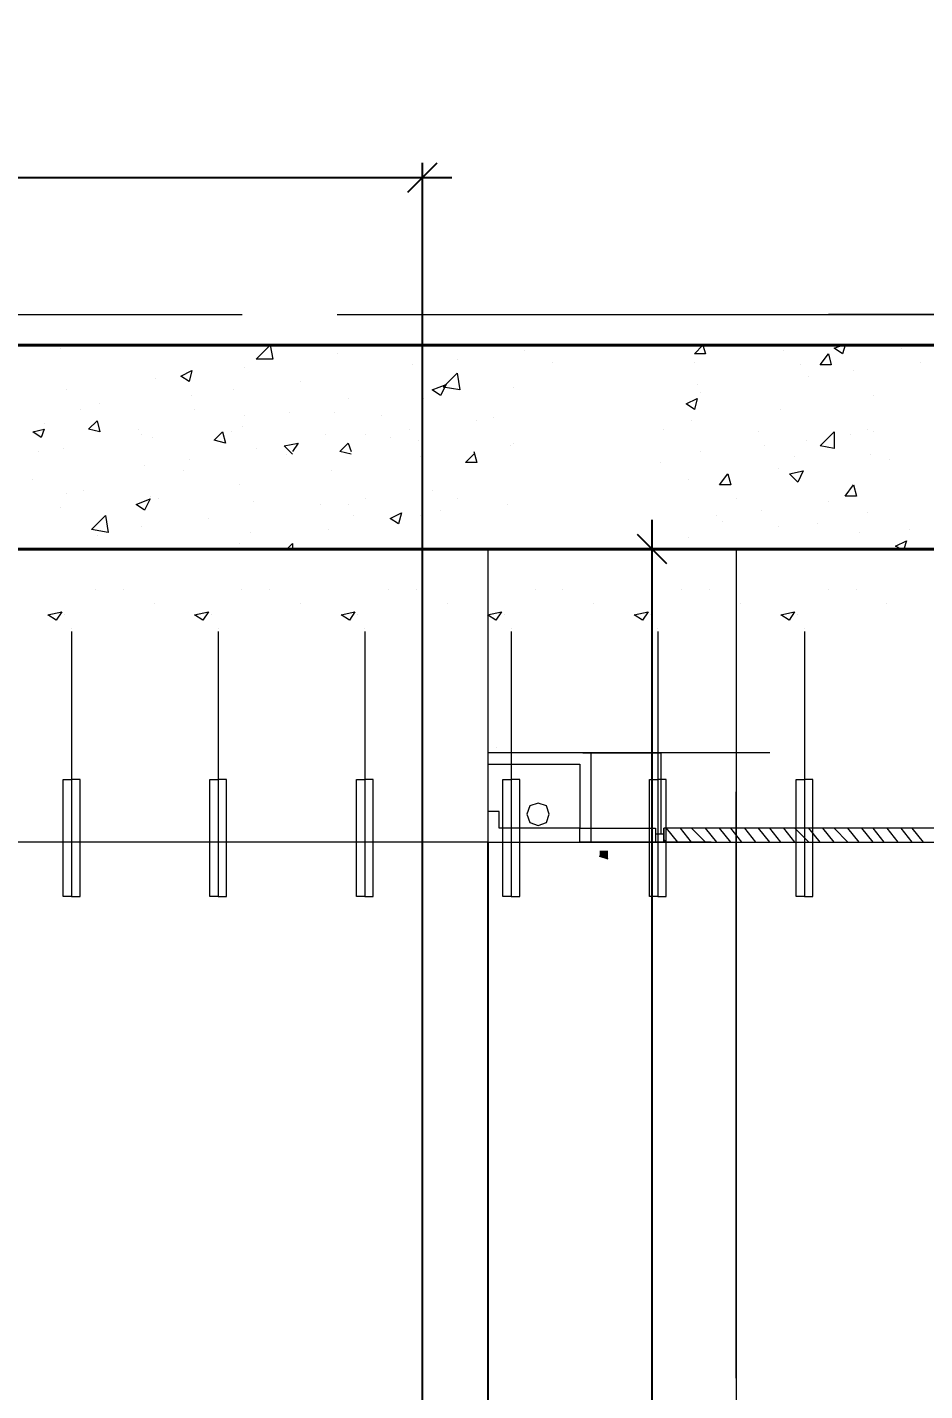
# Model space of a CAD drawing. Header units: millimetres. Extents: x 182 to 575, y -105 to 95.
# Drawn here: x 374.089 to 375.62, y -0.211 to 2.115 of the extents above; entities that cross this region are included whole.
import ezdxf

# ---------------------------------------------------------------- set-up
doc = ezdxf.new("R2010")
doc.units = ezdxf.units.MM
doc.header["$MEASUREMENT"] = 0
doc.layers.add('PDF_Geometry', color=7, linetype='Continuous')
doc.layers.add('PDF_Solid Fills', color=7, linetype='Continuous')
doc.styles.add('SIMPLEX', font='simplex', dxfattribs={"height": 0.2})
doc.dimstyles.new('SA-25', dxfattribs={"dimtxt": 0.05, "dimasz": 0.05, "dimexe": 0.025, "dimexo": 0.05, "dimgap": 0.025, "dimtad": 1, "dimzin": 4, "dimdsep": 46, "dimtxsty": 'SIMPLEX', "dimblk": 'OBLIQUE', "dimcen": 0.025, "dimdle": 0.05, "dimclrt": 2, "dimaunit": 1, "dimadec": 3, "dimazin": 0, "dimtfac": 1, "dimtofl": 0, "dimtmove": 0, "dimatfit": 3, "dimldrblk": 'OPEN30', "dimfxl": 1, "dimtolj": 1, "dimtzin": 0, "dimarcsym": 0})

# ---------------------------------------------------------------- blocks, each defined once
blk = doc.blocks.new('*U53')
at = {"layer": 'PDF_Geometry', "lineweight": 0}
for points in [[(-0.0095, 0.2619), (-0.0095, 0.2619)], [(0.0381, 0.2619), (0.0381, 0.2619)], [(0.0905, 0.2381), (0.0905, 0.2381)], [(-0.0619, 0.219), (-0.0619, 0.219)], [(-0.05, 0.1952), (-0.05, 0.1952)]]:
    blk.add_lwpolyline(points, dxfattribs=at)
blk.add_lwpolyline([(-0.0667, 0.2238), (-0.0762, 0.2095), (-0.0905, 0.219)], close=True, dxfattribs=at)
at = {"layer": 'PDF_Geometry', "lineweight": 13}
blk.add_lwpolyline([(-0.05, 0.1905), (-0.05, -0.2619)], dxfattribs=at)
for points in [[(-0.0643, -0.0619), (-0.05, -0.0619), (-0.05, -0.2619), (-0.0643, -0.2619)], [(-0.0357, -0.0619), (-0.05, -0.0619), (-0.05, -0.2619), (-0.0357, -0.2619)]]:
    blk.add_lwpolyline(points, close=True, dxfattribs=at)
blk = doc.blocks.new('*U54')
at = {"color": 0, "linetype": 'ByBlock', "lineweight": -2, "transparency": 16777216}
for p in [(4.25, 0), (4.5, 0), (4.75, 0), (5, 0), (5.25, 0), (5.5, 0)]:
    blk.add_blockref('*U53', p, dxfattribs=at)
blk = doc.blocks.new('_Oblique')
at = {"color": 0, "linetype": 'ByBlock', "lineweight": -2}
blk.add_line((-0.5, -0.5), (0.5, 0.5), dxfattribs=at)
blk = doc.blocks.new('*D73')
at = {"color": 0, "lineweight": -2, "transparency": 16777216}
for p, q in [((375.1554, -14.2255), (375.1554, 1.2745)), ((374.8279, 1.2245), (375.1804, 1.2245)), ((374.8279, -14.1755), (375.1804, -14.1755))]:
    blk.add_line(p, q, dxfattribs=at)
at = {"layer": 'Defpoints', "color": 0, "transparency": 16777216}
for p in [(374.7779, 1.2245), (375.1554, 1.2245), (374.7779, -14.1755)]:
    blk.add_point(p, dxfattribs=at)
at = {"color": 0, "lineweight": -2, "transparency": 16777216, "xscale": 0.05, "yscale": 0.05, "zscale": 0.05}
for p, rotation in [((375.1554, 1.2245), 90), ((375.1554, -14.1755), 270)]:
    blk.add_blockref('_Oblique', p, dxfattribs=dict(at, rotation=rotation))
at = {"color": 2, "transparency": 16777216, "insert": (375.0304, -6.4755), "char_height": 0.2, "attachment_point": 5, "rotation": 90, "style": 'SIMPLEX'}
blk.add_mtext('\\A1;15.40', dxfattribs=at)
blk = doc.blocks.new('_Open30')
at = {"color": 0, "linetype": 'ByBlock', "lineweight": -2}
for p, q in [((-1, 0.268), (0, 0)), ((0, 0), (-1, -0.268)), ((0, 0), (-1, 0))]:
    blk.add_line(p, q, dxfattribs=at)
blk = doc.blocks.new('*D75')
at = {"color": 0, "lineweight": -2, "transparency": 16777216}
for p, q in [((368.7636, 1.2745), (368.7636, 1.8835)), ((374.7636, -13.7255), (374.7636, 1.8835)), ((368.7136, 1.8585), (374.8136, 1.8585))]:
    blk.add_line(p, q, dxfattribs=at)
at = {"layer": 'Defpoints', "color": 0, "transparency": 16777216}
for p in [(374.7636, 1.8585), (368.7636, 1.2245), (374.7636, -13.7755)]:
    blk.add_point(p, dxfattribs=at)
at = {"color": 0, "lineweight": -2, "transparency": 16777216, "xscale": 0.05, "yscale": 0.05, "zscale": 0.05, "rotation": 180}
blk.add_blockref('_Oblique', (368.7636, 1.8585), dxfattribs=at)
at = {"color": 0, "lineweight": -2, "transparency": 16777216, "xscale": 0.05, "yscale": 0.05, "zscale": 0.05}
blk.add_blockref('_Oblique', (374.7636, 1.8585), dxfattribs=at)
at = {"color": 2, "transparency": 16777216, "insert": (371.7636, 1.9835), "char_height": 0.2, "attachment_point": 5, "style": 'SIMPLEX'}
blk.add_mtext('\\A1;6.00', dxfattribs=at)

msp = doc.modelspace()

# ---------------------------------------------------------------- hatches: boundary and pattern name
at = {"layer": 'PDF_Solid Fills', "transparency": 33554559}
msp.add_hatch(color=256, dxfattribs=at).paths.add_polyline_path([(375.0655, 0.7007), (375.0798, 0.696), (375.0798, 0.7103), (375.0655, 0.7103)])

# ---------------------------------------------------------------- linework, layer by layer
msp.add_line((374.875, 0.7245), (374.875, -5.7278))
at = {"layer": 'PDF_Geometry', "lineweight": 13}
for points in [[(372.9512, 1.6245), (374.456, 1.6245)], [(374.6179, 1.6245), (377.3321, 1.6245), (375.456, 1.6245)], [(375.2988, 1.3103), (375.2988, 1.3103)], [(364.8702, 1.2245), (377.3179, 1.2245)], [(375.2988, 1.2245), (375.2988, -1.8278)], [(375.356, 0.8769), (375.0369, 0.8769), (375.1702, 0.8769), (375.1702, 0.7388)], [(375.2988, -0.1897), (375.2988, 0.8103)], [(375.175, 0.7245), (375.175, 0.7483)], [(375.1988, 0.7245), (375.1798, 0.7483)], [(375.2226, 0.7245), (375.2036, 0.7483)], [(375.2464, 0.7245), (375.2226, 0.7483)], [(375.2655, 0.7245), (375.2464, 0.7483)], [(375.2893, 0.7245), (375.2702, 0.7483)], [(375.3083, 0.7245), (375.2893, 0.7483)], [(375.3321, 0.7245), (375.3131, 0.7483)], [(375.356, 0.7245), (375.3369, 0.7483)], [(375.375, 0.7245), (375.356, 0.7483)], [(375.3988, 0.7245), (375.3798, 0.7483)], [(375.4226, 0.7245), (375.3988, 0.7483)], [(375.4417, 0.7245), (375.4226, 0.7483)], [(375.4655, 0.7245), (375.4464, 0.7483)], [(375.4893, 0.7245), (375.4655, 0.7483)], [(375.5083, 0.7245), (375.4893, 0.7483)], [(375.5321, 0.7245), (375.5131, 0.7483)], [(375.5512, 0.7245), (375.5321, 0.7483)], [(375.575, 0.7245), (375.556, 0.7483)], [(375.5988, 0.7245), (375.5798, 0.7483)], [(375.6179, 0.7245), (375.5988, 0.7483)], [(375.1607, 0.7388), (375.175, 0.7388)], [(375.1798, 0.7245), (375.175, 0.7293)], [(375.0798, 0.696), (375.0655, 0.7007), (375.0798, 0.696)]]:
    msp.add_lwpolyline(points, dxfattribs=at)
at = {"layer": 'PDF_Geometry', "lineweight": 40}
for points in [[(377.1179, 1.2245), (377.5702, 1.2245), (377.5702, 1.5722), (364.8464, 1.5722), (364.4702, 1.5722), (364.4702, 1.2245), (364.8464, 1.2245), (364.9179, 1.2245)], [(377.475, 1.5722), (376.475, 1.5722), (375.456, 1.5722)], [(365.6464, 1.2245), (376.394, 1.2245)]]:
    msp.add_lwpolyline(points, dxfattribs=at)
at = {"layer": 'PDF_Geometry', "lineweight": 0}
for points in [[(374.1226, 1.5722), (374.1226, 1.5722)], [(374.1464, 1.5674), (374.1464, 1.5674)], [(374.9369, 1.5626), (374.9369, 1.5626)], [(375.3798, 1.5626), (375.3798, 1.5626)], [(375.4845, 1.5722), (375.4798, 1.5579), (375.4655, 1.5674), (375.4798, 1.5722)], [(375.556, 1.5722), (375.556, 1.5722)], [(375.5798, 1.5674), (375.5798, 1.5674)], [(374.6179, 1.5579), (374.6179, 1.5579)], [(374.7464, 1.5388), (374.7464, 1.5388)], [(374.8226, 1.5483), (374.8226, 1.5483)], [(374.9845, 1.5436), (374.9845, 1.5436)], [(375.2274, 1.5436), (375.2274, 1.5436)], [(375.4083, 1.5388), (375.4083, 1.5388)], [(375.6131, 1.5436), (375.6131, 1.5436)], [(374.3083, 1.515), (374.3083, 1.515)], [(374.4607, 1.5341), (374.4607, 1.5341)], [(375.4226, 1.5198), (375.4226, 1.5198)], [(375.4988, 1.5293), (375.4988, 1.5293)], [(374.156, 1.496), (374.156, 1.496)], [(374.4417, 1.496), (374.4417, 1.496)], [(374.556, 1.5103), (374.556, 1.5103)], [(374.8083, 1.5103), (374.8083, 1.5103)], [(374.9179, 1.5007), (374.9179, 1.5007)], [(375.2321, 1.5055), (375.2321, 1.5055)], [(375.2369, 1.4912), (375.2369, 1.4912)], [(374.2131, 1.4722), (374.2131, 1.4722)], [(374.3702, 1.4864), (374.3702, 1.4864)], [(374.6369, 1.4817), (374.6369, 1.4817)], [(374.7655, 1.4817), (374.7655, 1.4817)], [(375.5321, 1.4864), (375.5321, 1.4864)], [(374.1798, 1.4626), (374.1798, 1.4626)], [(374.375, 1.4626), (374.375, 1.4626)], [(374.4607, 1.4531), (374.4607, 1.4531)], [(374.5369, 1.4579), (374.5369, 1.4579)], [(374.6131, 1.4579), (374.6131, 1.4579)], [(374.694, 1.4531), (374.694, 1.4531)], [(374.856, 1.4436), (374.856, 1.4436)], [(374.856, 1.4436), (374.856, 1.4436)], [(374.8845, 1.4483), (374.8845, 1.4483)], [(375.2226, 1.4436), (375.2226, 1.4436)], [(375.375, 1.4626), (375.375, 1.4626)], [(374.1179, 1.4388), (374.1179, 1.4388)], [(374.2798, 1.4293), (374.2798, 1.4293)], [(374.2845, 1.4198), (374.2845, 1.4198)], [(374.4369, 1.4245), (374.4369, 1.4245)], [(374.456, 1.4341), (374.456, 1.4341)], [(374.5988, 1.4198), (374.5988, 1.4198)], [(374.6655, 1.4198), (374.6655, 1.4198)], [(374.7417, 1.4293), (374.7417, 1.4293)], [(375.175, 1.4293), (375.175, 1.4293)], [(375.3369, 1.4245), (375.3369, 1.4245)], [(375.494, 1.4198), (375.494, 1.4198)], [(375.5226, 1.4293), (375.5226, 1.4293)], [(375.5321, 1.4245), (375.5321, 1.4245)], [(374.1512, 1.396), (374.1512, 1.396)], [(374.3036, 1.415), (374.3036, 1.415)], [(374.4798, 1.396), (374.4798, 1.396)], [(374.5417, 1.3864), (374.5274, 1.4007), (374.5512, 1.4055), (374.5417, 1.3912)], [(374.6417, 1.3864), (374.6226, 1.3912), (374.6369, 1.4055), (374.6417, 1.3912)], [(374.7083, 1.415), (374.7083, 1.415)], [(374.756, 1.4103), (374.756, 1.4103)], [(374.9131, 1.4007), (374.9131, 1.4007)], [(374.9179, 1.4055), (374.9179, 1.4055)], [(375.3464, 1.4007), (375.3464, 1.4007)], [(375.3464, 1.4007), (375.3464, 1.4007)], [(375.4179, 1.4103), (375.4179, 1.4103)], [(374.1083, 1.3912), (374.1083, 1.3912)], [(374.3655, 1.3769), (374.3655, 1.3769)], [(374.5321, 1.3864), (374.5321, 1.3864)], [(374.7607, 1.3817), (374.7607, 1.3817)], [(374.8512, 1.3912), (374.856, 1.3722), (374.8369, 1.3722), (374.8512, 1.3864)], [(375.2369, 1.3912), (375.2369, 1.3912)], [(375.3988, 1.3817), (375.3988, 1.3817)], [(375.5274, 1.3864), (375.5274, 1.3864)], [(375.5607, 1.3769), (375.5607, 1.3769)], [(374.2893, 1.3674), (374.2893, 1.3674)], [(374.356, 1.3579), (374.356, 1.3579)], [(374.6083, 1.3579), (374.6083, 1.3579)], [(375.1702, 1.3722), (375.1702, 1.3722)], [(375.3702, 1.3626), (375.3702, 1.3626)], [(374.0988, 1.3436), (374.0988, 1.3436)], [(374.4512, 1.3341), (374.4512, 1.3341)], [(375.2179, 1.3436), (375.2179, 1.3436)], [(374.156, 1.3198), (374.156, 1.3198)], [(374.1845, 1.3245), (374.1845, 1.3245)], [(374.2988, 1.315), (374.2988, 1.315)], [(374.3131, 1.3103), (374.3131, 1.3103)], [(374.475, 1.3055), (374.475, 1.3055)], [(374.6655, 1.3103), (374.6655, 1.3103)], [(374.7798, 1.3245), (374.7798, 1.3245)], [(374.8226, 1.3103), (374.8226, 1.3103)], [(375.456, 1.3055), (375.456, 1.3055)], [(374.1464, 1.296), (374.1464, 1.296)], [(374.5893, 1.3007), (374.5893, 1.3007)], [(374.6369, 1.3007), (374.6369, 1.3007)], [(374.6464, 1.2817), (374.6464, 1.2817)], [(374.7607, 1.2817), (374.7607, 1.2817)], [(374.794, 1.2912), (374.794, 1.2912)], [(374.9083, 1.3007), (374.9083, 1.3007)], [(375.2655, 1.2817), (375.2655, 1.2817)], [(375.3417, 1.2912), (375.3417, 1.2912)], [(375.5226, 1.2864), (375.5226, 1.2864)], [(374.2845, 1.2626), (374.2845, 1.2626)], [(374.3988, 1.2769), (374.3988, 1.2769)], [(374.6036, 1.2579), (374.6036, 1.2579)], [(375.275, 1.2722), (375.275, 1.2722)], [(375.3702, 1.2626), (375.3702, 1.2626)], [(375.4369, 1.2674), (375.4369, 1.2674)], [(375.594, 1.2579), (375.594, 1.2579)], [(374.2083, 1.2483), (374.2083, 1.2483)], [(374.4512, 1.2341), (374.4512, 1.2341)], [(374.4702, 1.2531), (374.4702, 1.2531)], [(374.5321, 1.2245), (374.5417, 1.2341), (374.5417, 1.2245)], [(375.2179, 1.2436), (375.2179, 1.2436)], [(375.5083, 1.2531), (375.5083, 1.2531)], [(375.5798, 1.2245), (375.5702, 1.2293), (375.5893, 1.2388), (375.5845, 1.2245)], [(374.8893, 0.8864), (374.8893, 0.8864)]]:
    msp.add_lwpolyline(points, dxfattribs=at)
for points in [[(374.5083, 1.5483), (374.4798, 1.5483), (374.5036, 1.5722)], [(375.2417, 1.5722), (375.2464, 1.5579), (375.2274, 1.5579)], [(375.456, 1.5579), (375.4607, 1.5388), (375.4417, 1.5388)], [(374.3702, 1.5293), (374.3655, 1.5103), (374.3512, 1.5198)], [(374.8274, 1.496), (374.7988, 1.5007), (374.8226, 1.5245)], [(374.8036, 1.5055), (374.794, 1.4864), (374.7798, 1.496)], [(375.2321, 1.4817), (375.2274, 1.4626), (375.2131, 1.4722)], [(374.2083, 1.4436), (374.2131, 1.4245), (374.194, 1.4293)], [(374.1179, 1.4293), (374.1131, 1.415), (374.0988, 1.4245)], [(374.4226, 1.4245), (374.4274, 1.4055), (374.4083, 1.4103)], [(375.4655, 1.396), (375.4417, 1.4007), (375.4655, 1.4245)], [(375.2845, 1.3531), (375.2893, 1.3341), (375.2702, 1.3341)], [(375.4131, 1.3579), (375.4036, 1.3388), (375.3893, 1.3531)], [(375.4988, 1.3341), (375.5036, 1.315), (375.4845, 1.315)], [(374.2988, 1.3103), (374.2893, 1.2912), (374.275, 1.3007)], [(374.2274, 1.2531), (374.1988, 1.2579), (374.2226, 1.2817)], [(374.7274, 1.2864), (374.7226, 1.2674), (374.7083, 1.2769)]]:
    msp.add_lwpolyline(points, close=True, dxfattribs=at)
at = {"layer": 'PDF_Geometry', "lineweight": 13}
for points in [[(375.0369, 1.5722), (375.4226, 1.5722)], [(375.0512, 0.7245), (375.0512, 0.8769), (374.875, 0.8769), (374.875, 0.8579), (375.0321, 0.8579), (375.0321, 0.7483), (374.894, 0.7483), (374.894, 0.7769), (374.875, 0.7769), (374.875, 0.7245)], [(374.9607, 0.7912), (374.9464, 0.7864), (374.9417, 0.7722), (374.9464, 0.7579), (374.9607, 0.7531), (374.975, 0.7579), (374.9798, 0.7722), (374.975, 0.7864)], [(375.1607, 0.7245), (375.0321, 0.7245), (375.0321, 0.7483), (375.1607, 0.7483)], [(375.7845, 0.7483), (375.175, 0.7483), (375.175, 0.7245), (375.7845, 0.7245)], [(375.0369, 0.7245), (375.256, 0.7245)]]:
    msp.add_lwpolyline(points, close=True, dxfattribs=at)
at = {"layer": 'PDF_Geometry', "lineweight": 20}
msp.add_lwpolyline([(374.875, 1.2245), (374.875, 0.7245), (374.875, -1.8278), (374.875, 0.7245), (372.9321, 0.7245), (372.9321, -2.1278)], dxfattribs=at)

# ---------------------------------------------------------------- block references
msp.add_blockref('*U54', (369.965, 0.8936))

# ---------------------------------------------------------------- dimensions: what is measured, and where the dimension line sits
dim = msp.add_linear_dim(base=(374.7636, 1.8585), p1=(368.7636, 1.2245), p2=(374.7636, -13.7755), dimstyle='SA-25')
dim.commit()
dim.dimension.update_dxf_attribs({"geometry": '*D75', "text_midpoint": (371.7636, 1.9835)})
dim = msp.add_linear_dim(base=(375.1554, 1.2245), p1=(374.7779, -14.1755), p2=(374.7779, 1.2245), angle=90, dimstyle='SA-25')
dim.commit()
dim.dimension.update_dxf_attribs({"geometry": '*D73', "text_midpoint": (375.0304, -6.4755)})

doc.saveas('drawing.dxf')
